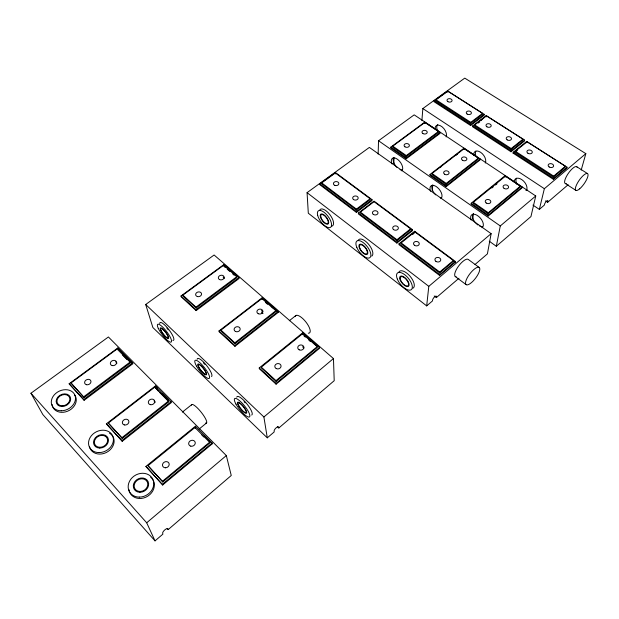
<?xml version="1.0" encoding="UTF-8"?>
<svg xmlns="http://www.w3.org/2000/svg" width="619" height="619" viewBox="0 0 619 619"><rect width="100%" height="100%" fill="white"/><g stroke="black" fill="none" stroke-linecap="round" stroke-linejoin="round"><path stroke-width="0.93" d="M356.412 212.433L356.412 211.52L372.019 199.651L335.405 172.508L319.83 183.828L319.868 184.748L356.412 212.433L371.996 200.571L372.019 199.651M356.412 210.027L356.412 209.114L370.085 198.738L335.359 172.98L321.718 182.899L321.756 183.828L356.412 210.027L370.069 199.658L370.085 198.738M358.393 213.013L358.386 213.926L396.887 243.097L412.486 230.616L412.556 229.711L374 201.121L358.393 213.013L396.941 242.199L396.887 243.097M360.374 212.1L360.366 213.013L396.887 240.621L410.552 229.711L410.621 228.806L374.046 201.67L360.374 212.1L396.941 239.723L396.887 240.621M378.147 154.116L378.534 140.753L414.181 114.855L535.752 195.968L530.94 216.596L496.314 246.254L489.258 241.217M390.844 147.09L390.806 148.026L406.219 158.797L440.086 133.371L440.179 132.435L424.75 122.136L390.844 147.09L406.281 157.868L406.219 158.797M392.756 146.154L392.717 147.09L406.219 156.506L438.337 132.435L438.43 131.491L424.913 122.469L392.756 146.154L406.273 155.57L406.219 156.506M393.785 163.416L394.063 157.644M399.023 243.778L398.969 244.675L439.606 275.455L455.189 262.301L455.321 261.411L414.645 231.258L399.023 243.778L439.714 274.573L439.606 275.455M421.895 120.558L422.847 108.565L464.753 78.126L585.845 153.644L581.202 170.086M414.568 232.156L414.645 231.258M414.722 232.806L414.792 231.901L453.379 260.522L453.255 261.411L439.598 272.909L401.058 243.77L401.112 242.872L439.707 272.027L439.598 272.909M424.673 123.08L424.75 122.136M424.835 123.421L424.913 122.469M434.143 100.765L434.058 101.717L470.633 125.518L484.097 115.273L484.236 114.329L447.638 90.962L434.143 100.765L470.765 124.574L470.633 125.518M436.024 99.814L435.938 100.765L470.633 123.289L482.418 114.329L482.565 113.385L447.846 91.225L436.024 99.814L470.757 122.338L470.633 123.289M430.012 174.442L429.926 175.37L446.137 186.698L479.957 160.012L480.104 159.075L463.894 148.258L430.012 174.442L446.245 185.77L446.137 186.698M432.023 173.506L431.93 174.434L446.129 184.338L478.208 159.083L478.355 158.147L464.149 148.668L432.023 173.506L446.237 183.41L446.129 184.338M432.232 190.613L432.805 184.895M447.746 92.177L447.846 91.225M426.677 305.894L428.797 286.342L491.138 233.665L369.365 147.415L307.07 192.656L308.308 213.215L426.677 305.894L432.488 300.919L432.588 300.091A2.871 1.006 -51.9 0 1 434.716 296.772A2.871 1.006 -51.9 0 1 436.441 296.787L436.341 297.623L434.213 295.975M463.77 149.194L463.894 148.258M464.026 149.605L464.149 148.668M472.738 125.85L472.606 126.794L511.015 151.779L524.432 141.047L524.626 140.103L486.209 115.583L472.738 125.85L511.193 150.843L511.015 151.779M474.711 124.906L474.58 125.85L511 149.496L522.753 140.111L522.947 139.167L486.511 115.908L474.711 124.906L511.178 148.552L511 149.496M471.221 203.21L471.082 204.131L488.151 216.062L521.887 188.014L522.08 187.093L505.034 175.711L471.221 203.21L488.314 215.149L488.151 216.062M486.07 116.534L486.209 115.583M486.364 116.852L486.511 115.908M473.334 202.289L473.187 203.21L488.143 213.64L520.138 187.093L520.331 186.164L505.398 176.198L473.318 202.312L488.306 212.727L488.143 213.64M472.645 219.203L473.535 213.555M491.138 233.665L487.401 253.891L474.997 264.506M505.22 177.127L505.398 176.198M513.081 153.133L513.267 152.189L526.692 141.426L567.05 167.184L566.803 168.12L553.448 179.386L513.081 153.133L514.211 152.228M496.314 246.254L500.284 225.943L535.752 195.968M515.333 151.245L515.147 152.189L553.44 177.042L565.139 167.192L565.379 166.256L527.094 141.813L515.333 151.245L553.672 176.113L553.44 177.042M526.498 142.37L526.692 141.426M526.901 142.757L527.094 141.813M532.951 205.098L539.342 209.4L544.356 188.702L585.845 153.644M545.532 200.881L547.645 202.289L547.861 201.407A2.708 0.851 -54.6 0 0 546.647 201.059A2.708 0.851 -54.6 0 0 544.55 204.247L544.333 205.121L539.342 209.4M553.448 179.386L553.68 178.458L567.05 167.184M436.341 297.623L458.95 278.256M547.645 202.289L568.18 184.702M155.029 540.874L162.952 534.073L162.673 533.446A3.49 1.3 -43.6 0 1 164.762 529.934A3.49 1.3 -43.6 0 1 167.927 528.943L168.19 529.578L231.251 475.485L226.33 455.576L108.402 336.976L30.95 393.235L42.819 414.529L155.029 540.874L146.688 522.776L30.95 393.235M267.284 437.842L274.225 431.915L274.116 431.195A3.141 1.192 -47.1 0 1 276.206 427.775A3.141 1.192 -47.1 0 1 278.72 427.265L278.821 427.992L334.206 380.7L333.463 358.563L214.112 255.005L145.697 304.494L152.885 327.544L267.284 437.842L263.895 416.982L145.697 304.494M439.707 272.027L453.379 260.522M553.672 176.113L565.379 166.256M439.714 274.573L455.321 261.411M146.688 522.776L226.33 455.576M263.895 416.982L333.463 358.563M162.72 484.932L212.286 443.777L212.085 443.026L195.395 426.22L145.906 466.424L162.72 484.932L145.906 466.424M488.314 215.149L522.08 187.093M162.735 481.984L162.457 481.265L209.555 442.26L194.931 427.52L147.972 465.705L162.735 481.984L209.756 443.018L209.555 442.26M488.306 212.727L520.331 186.164M162.441 484.22L212.085 443.026M276.097 381.436L275.989 380.631L317.207 346.655L302.467 333.842L261.303 367.144L261.435 367.965L276.097 381.436L317.261 347.483L317.207 346.655M276.089 384.182L275.989 383.378L319.435 347.491L302.606 332.875L259.222 367.957L259.353 368.769L276.089 384.182L319.481 348.319L319.435 347.491M491.811 188.044L493.304 186.83M495.54 185.011L497.026 183.797M199.171 428.99L206.375 423.117M400.942 243.097L414.792 231.901M412.564 234.539L414.003 233.378M515.882 151.601L517.352 150.417M396.941 242.199L412.556 229.711M511.193 150.843L524.626 140.103M396.941 239.723L410.621 228.806M511.178 148.552L522.947 139.167M182.396 412.084L191.836 404.54M289.321 320.735L295.851 315.543M122.229 438.453L121.897 437.703L168.6 400.973L154.851 387.107L108.286 423.079L122.229 438.453L168.855 401.762L168.6 400.973M446.237 183.41L478.355 158.147M122.206 441.308L121.881 440.558L171.115 401.77L155.408 385.954L106.344 423.837L122.206 441.308L171.362 402.551L171.115 401.77M446.245 185.77L480.104 159.075M234.98 343.661L275.95 311.558L275.85 310.707L261.922 298.598L220.968 330.105L221.138 330.948L234.98 343.661L234.818 342.825L220.968 330.105M234.965 346.323L234.81 345.495L278.07 311.566L262.162 297.754L218.994 330.941L219.172 331.784L234.965 346.323L278.163 312.417L278.07 311.566M234.818 342.825L275.85 310.707M439.861 167.687L441.393 166.503M455.917 155.276L457.441 154.092M480.793 120.558L482.232 119.452M478.263 123.042L479.733 121.912M470.765 124.574L484.236 114.329M470.757 122.338L482.565 113.385M84.138 397.53L130.346 362.912L130.052 362.1L117.084 349.023L70.961 382.983L84.138 397.53L70.961 382.983M84.114 400.3L83.751 399.51L132.536 362.92L117.726 348.01L69.127 383.772L84.114 400.3L132.83 363.732L132.536 362.92M406.281 157.868L440.179 132.435M196.146 310.583L195.944 309.732L238.965 277.598L223.916 264.53L181.003 295.983L181.22 296.841L196.146 310.583L239.104 278.473L238.965 277.598M83.766 396.74L130.052 362.1M406.273 155.57L438.43 131.491M196.161 307.999L195.952 307.148L236.76 276.732L223.583 265.272L182.86 295.124L183.077 295.983L196.161 307.999L236.907 277.598L236.76 276.732M576.56 166.612L587.385 173.482M565.356 183.549L576.049 190.482M513.267 152.189L553.68 178.458M422.847 108.565L544.356 188.702M378.534 140.753L500.284 225.943M479.346 267.578A10.809 3.598 -52.7 0 0 467.144 278.008A10.809 3.598 -52.7 0 0 471.492 282.574A10.809 3.598 -52.7 0 0 479.346 267.578L468.421 259.554A10.74 3.714 -52.8 0 0 458.277 266.487A10.74 3.714 -52.8 0 0 456.141 276.817M410.412 229.076L412.486 230.616M453.727 261.218L455.189 262.301M455.205 276.453L466.03 284.578M321.718 182.899L356.412 209.114M319.83 183.828L356.412 211.52M307.07 192.656L428.797 286.342M271.254 306.405L273.358 308.239M276.159 310.668L278.163 312.417M308.254 338.562L311.055 340.999M313.856 343.429L315.961 345.255M225.13 267.354L223.738 266.147L223.583 265.272M227.204 269.164L229.974 271.571M232.752 273.985L234.137 275.192M265.52 302.482L267.601 304.3M303.937 335.9L305.337 337.115M308.842 340.164L310.243 341.386M223.119 277.041L224.527 278.279M261.365 310.622L262.766 311.852M302.536 346.779L303.937 348.002M261.605 312.324L262.998 313.554M182.86 295.124L195.952 307.148M261.303 367.144L275.989 380.631M181.003 295.983L195.944 309.732M218.994 330.941L234.81 345.495M259.222 367.957L275.989 383.378M277.436 426.677L278.821 427.992M132.83 363.732L117.726 348.01M157.621 388.701L155.408 385.954M162.193 393.313L168.074 399.24M204.255 435.691L212.286 443.777M122.577 355.074L127.112 359.647M158.387 391.2L154.851 387.107M159.702 392.523L168.855 401.762M201.794 434.979L203.783 436.991M115.668 361.79L116.976 363.113M154.007 400.864L155.307 402.195M108.286 423.079L121.897 437.703M147.972 465.705L162.457 481.265M69.127 383.772L83.751 399.51M106.344 423.837L121.881 440.558M167.169 528.448L168.19 529.578M194.931 427.52L195.155 428.286M195.395 426.22L195.619 426.986M223.916 264.53L224.078 265.412M262.162 297.754L262.278 298.613M261.922 298.598L262.038 299.457M302.606 332.875L302.668 333.711M302.467 333.842L302.529 334.678M335.405 172.508L335.428 173.436M335.359 172.98L335.382 173.908M358.146 240.528A10.515 4.728 51.8 0 1 368.336 243.956A10.515 4.728 51.8 0 1 371.771 256.142M319.505 210.568A10.268 4.48 53.2 0 1 329.795 214.569A10.268 4.48 53.2 0 1 331.606 226.198M398.876 272.105A10.817 4.983 50.2 0 1 409.879 276.043A10.817 4.983 50.2 0 1 412.966 288.214M391.951 163.896A7.861 4.109 53.7 0 1 393.583 157.868A7.861 4.109 53.7 0 1 400.926 163.076A7.861 4.109 53.7 0 1 401.793 170.875M402.613 169.993A7.846 4.116 53.7 0 1 399.982 169.583M397.05 167.509A7.846 4.116 53.7 0 1 393.382 158.023M471.113 219.993A8.264 4.542 49.7 0 1 473.612 214.205A8.264 4.542 49.7 0 1 481.744 219.962A8.264 4.542 49.7 0 1 482 227.707M482.596 226.6A8.248 4.557 49.7 0 1 479.539 225.966M477.891 224.999A8.248 4.557 49.7 0 1 476.816 224.148M476.305 223.668A8.248 4.557 49.7 0 1 472.916 214.027M441.602 197.585A8.032 4.333 51.8 0 1 440.264 197.562M435.683 194.884A8.032 4.333 51.8 0 1 432.147 185.321M430.545 191.248A8.039 4.325 51.8 0 1 432.588 185.321A8.039 4.325 51.8 0 1 440.31 190.799A8.039 4.325 51.8 0 1 440.89 198.575M566.331 183.541A10.175 3.126 -55.2 0 1 567.948 173.908A10.175 3.126 -55.2 0 1 577.125 167.223M473.736 155.361A7.815 4.627 51.9 0 1 480.584 152.282A7.815 4.627 51.9 0 1 485.273 163.06M475.833 155.748A7.807 4.635 51.9 0 1 475.856 151.191M435.095 128.04A7.637 4.403 54 0 1 442.105 126.825A7.637 4.403 54 0 1 446.144 136.931M527.148 189.979A8.008 4.867 49.4 0 1 525.902 190.42M517.058 184.516A8.008 4.867 49.4 0 1 516.525 178.202M514.257 182.412A8.016 4.851 49.4 0 1 521.778 179.595A8.016 4.851 49.4 0 1 526.374 190.505M437.277 130.029A7.629 4.41 54 0 1 437.826 124.504M109.524 433.215A12.883 10.647 -28.1 0 1 108.023 451.514A12.883 10.647 -28.1 0 1 89.476 446.601M152.212 478.758A13.231 11.39 -30.7 0 1 146.014 497.134A13.231 11.39 -30.7 0 1 128.899 489.536M150.634 477.172A13.231 11.39 -30.7 0 1 151.732 478.193M74.698 395.015A12.55 9.974 -26.3 0 1 67.695 411.171A12.55 9.974 -26.3 0 1 52.135 404.424M191.495 405.19A11.807 2.608 51.4 0 1 201.508 412.618A11.807 2.608 51.4 0 1 205.493 423.079M197.121 359.306A11.428 2.894 51.8 0 1 205.957 364.699A11.428 2.894 51.8 0 1 211.543 376.553M203.326 362.749A9.146 2.314 51.8 0 1 204.881 364.367M159.702 323.536A11.134 2.731 52.6 0 1 168.693 329.416A11.134 2.731 52.6 0 1 172.902 340.419M166.828 328.055A8.906 2.182 52.6 0 1 168.314 329.826M236.737 397.189A11.776 3.064 51 0 1 246.408 403.279A11.776 3.064 51 0 1 251.685 415.032M244.103 401.677A9.424 2.453 51 0 1 245.194 402.837M295.232 316.402A11.057 3.923 51.3 0 1 306.018 322.151A11.057 3.923 51.3 0 1 308.301 333.208M359.887 248.397A5.617 2.515 51.8 0 0 366.804 253.821A5.617 2.515 51.8 0 0 363.438 245.89A5.617 2.515 51.8 0 0 359.887 248.397M359.446 248.273A6.322 2.824 51.8 0 0 367.229 254.37A6.322 2.824 51.8 0 0 363.454 245.457A6.322 2.824 51.8 0 0 359.446 248.273M356.838 247.492A10.531 4.704 51.8 0 0 369.806 257.705A10.531 4.704 51.8 0 0 363.562 242.849A10.531 4.704 51.8 0 0 356.838 247.492M320.828 217.122A5.478 2.383 53.2 0 0 327.227 223.676A5.478 2.383 53.2 0 0 325.323 216.433A5.478 2.383 53.2 0 0 320.828 217.122M320.371 216.874A6.167 2.677 53.2 0 0 327.575 224.248A6.167 2.677 53.2 0 0 325.439 216.101A6.167 2.677 53.2 0 0 320.371 216.874M317.663 215.35A10.275 4.465 53.2 0 0 329.648 227.676A10.275 4.465 53.2 0 0 326.136 214.128A10.275 4.465 53.2 0 0 317.663 215.35M414.444 245.248A2.886 2.236 4.4 0 0 419.21 244.242A2.886 2.236 4.4 0 0 415.535 241.503A2.886 2.236 4.4 0 0 414.444 245.248M435.884 261.334A2.925 2.29 6.2 0 0 440.697 260.297A2.925 2.29 6.2 0 0 436.921 257.489A2.925 2.29 6.2 0 0 435.884 261.334M400.617 280.159A5.772 2.646 50.2 0 0 407.913 285.87A5.772 2.646 50.2 0 0 404.671 277.892A5.772 2.646 50.2 0 0 400.617 280.159M400.145 280.005A6.5 2.979 50.2 0 0 408.354 286.442A6.5 2.979 50.2 0 0 404.718 277.467A6.5 2.979 50.2 0 0 400.145 280.005M397.321 279.084A10.833 4.96 50.2 0 0 411.001 289.854A10.833 4.96 50.2 0 0 404.981 274.913A10.833 4.96 50.2 0 0 397.321 279.084M334.755 185.344A2.724 2.019 -1.3 0 0 338.864 183.588A2.724 2.019 -1.3 0 0 334.802 181.847A2.724 2.019 -1.3 0 0 334.755 185.344M353.48 199.496A2.762 2.074 -0.1 0 0 358.092 198.56A2.762 2.074 -0.1 0 0 354.702 196.03A2.762 2.074 -0.1 0 0 353.48 199.496M373.265 214.344A2.801 2.128 1.2 0 0 377.93 213.385A2.801 2.128 1.2 0 0 374.449 210.785A2.801 2.128 1.2 0 0 373.265 214.344M393.583 229.595A2.84 2.182 2.7 0 0 398.296 228.604A2.84 2.182 2.7 0 0 394.721 225.943A2.84 2.182 2.7 0 0 393.583 229.595M404.942 146.796A2.646 1.888 2.5 0 0 409.329 145.929A2.646 1.888 2.5 0 0 405.979 143.623A2.646 1.888 2.5 0 0 404.942 146.796M422.847 133.503A2.615 1.842 3.3 0 0 427.164 132.659A2.615 1.842 3.3 0 0 423.822 130.408A2.615 1.842 3.3 0 0 422.847 133.503M444.55 174.194A2.724 1.981 5 0 0 449.015 173.289A2.724 1.981 5 0 0 445.494 170.867A2.724 1.981 5 0 0 444.55 174.194M462.439 160.244A2.693 1.927 5.7 0 0 466.842 159.354A2.693 1.927 5.7 0 0 463.322 156.994A2.693 1.927 5.7 0 0 462.439 160.244M486.232 203.017A2.809 2.074 7.9 0 0 490.782 202.073A2.809 2.074 7.9 0 0 487.076 199.519A2.809 2.074 7.9 0 0 486.232 203.017M504.075 188.362A2.778 2.019 8.4 0 0 508.563 187.433A2.778 2.019 8.4 0 0 504.856 184.949A2.778 2.019 8.4 0 0 504.075 188.362M579.678 188.81A10.244 3.025 -55 0 0 587.934 174.078A10.244 3.025 -55 0 0 577.465 183.023A10.244 3.025 -55 0 0 579.678 188.81M527.93 153.257A2.708 1.896 8.7 0 0 532.263 152.382A2.708 1.896 8.7 0 0 528.618 150.046A2.708 1.896 8.7 0 0 527.93 153.257M549.215 166.991A2.747 1.934 10 0 0 553.595 166.093A2.747 1.934 10 0 0 549.85 163.695A2.747 1.934 10 0 0 549.215 166.991M486.921 126.81A2.623 1.818 6.3 0 0 491.176 125.974A2.623 1.818 6.3 0 0 487.702 123.754A2.623 1.818 6.3 0 0 486.921 126.81M507.17 139.871A2.662 1.857 7.4 0 0 511.464 139.02A2.662 1.857 7.4 0 0 507.913 136.737A2.662 1.857 7.4 0 0 507.17 139.871M447.862 101.624A2.553 1.741 4.1 0 0 452.04 100.827A2.553 1.741 4.1 0 0 448.736 98.707A2.553 1.741 4.1 0 0 447.862 101.624M467.152 114.066A2.584 1.78 5.1 0 0 471.369 113.246A2.584 1.78 5.1 0 0 467.987 111.08A2.584 1.78 5.1 0 0 467.152 114.066M150.309 404.656A3.288 2.739 -22 0 0 154.719 401.197A3.288 2.739 -22 0 0 149.566 399.928A3.288 2.739 -22 0 0 150.309 404.656M124.334 424.928A3.366 2.793 -25.2 0 0 128.876 421.369A3.366 2.793 -25.2 0 0 123.668 420.061A3.366 2.793 -25.2 0 0 124.334 424.928M112.201 365.581A3.211 2.569 -21.5 0 0 116.573 362.324A3.211 2.569 -21.5 0 0 111.606 361.125A3.211 2.569 -21.5 0 0 112.201 365.581M86.467 384.709A3.288 2.615 -24 0 0 90.97 381.358A3.288 2.615 -24 0 0 85.956 380.12A3.288 2.615 -24 0 0 86.467 384.709M99.945 447.305A6.886 5.687 -28 0 0 107.203 438.353A6.886 5.687 -28 0 0 95.837 438.345A6.886 5.687 -28 0 0 99.945 447.305M99.814 448.063A7.753 6.399 -28 0 0 107.977 437.981A7.753 6.399 -28 0 0 95.194 437.981A7.753 6.399 -28 0 0 99.814 448.063M99.055 452.597A12.922 10.67 -28 0 0 112.612 435.768A12.922 10.67 -28 0 0 91.295 435.822A12.922 10.67 -28 0 0 99.055 452.597M140.064 491.478A7.08 6.082 -30.6 0 0 147.299 481.946A7.08 6.082 -30.6 0 0 135.569 481.93A7.08 6.082 -30.6 0 0 140.064 491.478M139.956 492.275A7.962 6.848 -30.6 0 0 148.088 481.551A7.962 6.848 -30.6 0 0 134.888 481.543A7.962 6.848 -30.6 0 0 139.956 492.275M139.306 497.111A13.27 11.413 -30.6 0 0 152.808 479.207A13.27 11.413 -30.6 0 0 130.795 479.253A13.27 11.413 -30.6 0 0 139.306 497.111M62.233 405.809A6.716 5.331 -26.3 0 0 69.506 397.367A6.716 5.331 -26.3 0 0 58.495 397.367A6.716 5.331 -26.3 0 0 62.233 405.809M62.093 406.513A7.552 5.997 -26.3 0 0 70.264 397.019A7.552 5.997 -26.3 0 0 57.877 397.027A7.552 5.997 -26.3 0 0 62.093 406.513M61.235 410.784A12.589 9.989 -26.3 0 0 74.814 394.93A12.589 9.989 -26.3 0 0 54.155 394.992A12.589 9.989 -26.3 0 0 61.235 410.784M190.784 446.16A3.374 2.933 -22.7 0 0 195.233 442.492A3.374 2.933 -22.7 0 0 189.878 441.13A3.374 2.933 -22.7 0 0 190.784 446.16M165.435 467.786A3.459 2.987 -26.9 0 0 168.933 463.159A3.459 2.987 -26.9 0 0 163.145 463.144A3.459 2.987 -26.9 0 0 165.435 467.786M199.179 367.732A6.105 1.524 51.8 0 0 205.91 374.209A6.105 1.524 51.8 0 0 201.384 366.247A6.105 1.524 51.8 0 0 199.179 367.732M198.807 367.516A6.863 1.718 51.8 0 0 206.375 374.812A6.863 1.718 51.8 0 0 201.291 365.86A6.863 1.718 51.8 0 0 198.807 367.516M196.571 366.208A11.444 2.863 51.8 0 0 209.191 378.418A11.444 2.863 51.8 0 0 200.757 363.515A11.444 2.863 51.8 0 0 196.571 366.208M258.255 313.709A3.01 2.453 -8.5 0 0 262.905 311.566A3.01 2.453 -8.5 0 0 258.564 309.43A3.01 2.453 -8.5 0 0 258.255 313.709M235.429 331.436A3.056 2.515 -11 0 0 240.172 329.238A3.056 2.515 -11 0 0 235.816 327.041A3.056 2.515 -11 0 0 235.429 331.436M161.157 330.623A5.942 1.439 52.6 0 0 167.718 337.997A5.942 1.439 52.6 0 0 164.484 330.979A5.942 1.439 52.6 0 0 161.157 330.623M160.739 330.298A6.685 1.617 52.6 0 0 168.128 338.593A6.685 1.617 52.6 0 0 164.499 330.708A6.685 1.617 52.6 0 0 160.739 330.298M158.263 328.318A11.15 2.7 52.6 0 0 170.573 342.175A11.15 2.7 52.6 0 0 164.569 329.06A11.15 2.7 52.6 0 0 158.263 328.318M238.818 405.809A6.291 1.617 51 0 0 245.944 412.68A6.291 1.617 51 0 0 241.503 404.694A6.291 1.617 51 0 0 238.818 405.809M238.408 405.561A7.08 1.818 51 0 0 246.424 413.291A7.08 1.818 51 0 0 241.441 404.315A7.08 1.818 51 0 0 238.408 405.561M235.947 404.075A11.792 3.033 51 0 0 249.318 417.005A11.792 3.033 51 0 0 241.062 402.071A11.792 3.033 51 0 0 235.947 404.075M299.186 349.812A3.087 2.608 -5.5 0 0 303.906 347.553A3.087 2.608 -5.5 0 0 299.364 345.294A3.087 2.608 -5.5 0 0 299.186 349.812M276.252 368.568A3.141 2.677 -8.5 0 0 281.065 366.239A3.141 2.677 -8.5 0 0 276.507 363.91A3.141 2.677 -8.5 0 0 276.252 368.568M219.575 279.579A2.94 2.314 -10.4 0 0 224.155 277.552A2.94 2.314 -10.4 0 0 220 275.532A2.94 2.314 -10.4 0 0 219.575 279.579M197.554 296.609A2.987 2.368 -12.6 0 0 201.523 293.669A2.987 2.368 -12.6 0 0 196.718 292.594A2.987 2.368 -12.6 0 0 197.554 296.609"/></g></svg>
